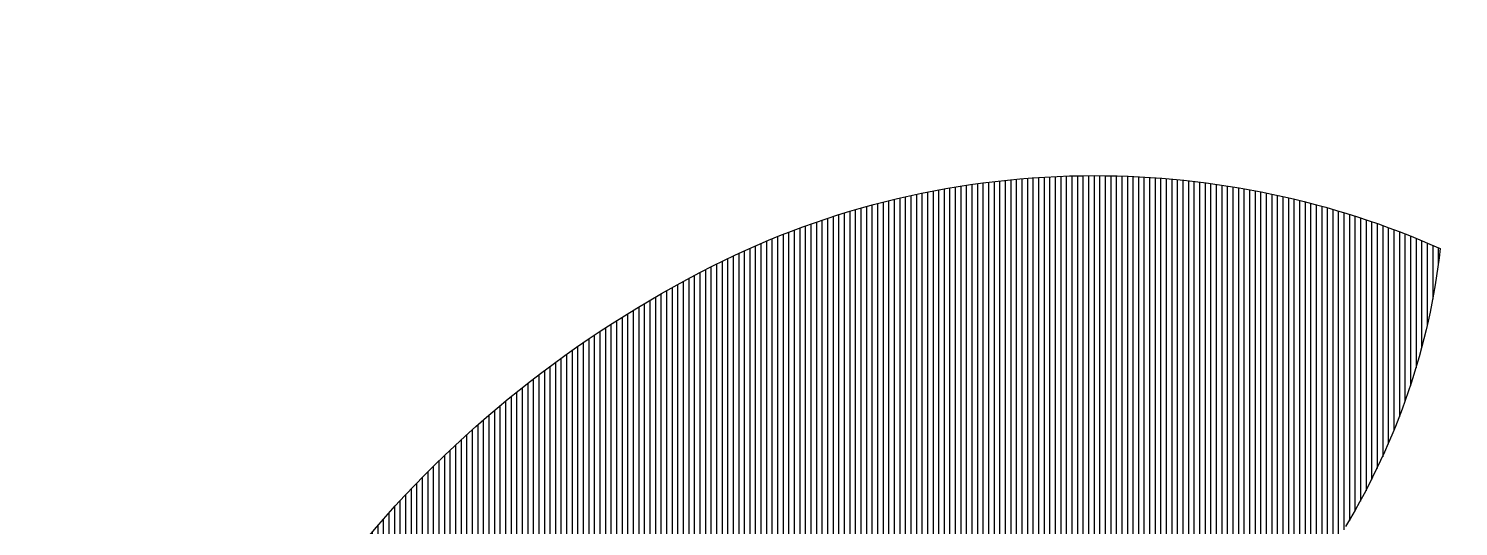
# Model space of a CAD drawing. Header units: millimetres. Extents: x -77 to 207, y -160 to 187.
# Drawn here: x -51.93927 to -51.93175, y 35.19121 to 35.19383 of the extents above; entities that cross this region are included whole.
import ezdxf
from ezdxf.xclip import XClip

# ---------------------------------------------------------------- set-up
doc = ezdxf.new("R2010")
doc.units = ezdxf.units.MM
doc.header["$LTSCALE"] = 0.1
doc.layers.add('C01 Foil blanco', color=30, linetype='Continuous')
doc.layers.add('X REF - ANELO INST bind$0$X REF - ANELO$0$E-GENERAL', color=8, linetype='Continuous')
pattern_1 = [(45, (0, 0), (-0.179605122421383, 0.1796051224213831), [])]

# ---------------------------------------------------------------- blocks, each defined once
blk = doc.blocks.new('*X73')
at = {"color": 0}
for p, q in [((18.58834799655503, 72.2), (20.70089608242815, 72.2)), ((18.68397650313882, 72.40000000000002), (19.33530184203698, 72.40000000000002)), ((18.31280119702485, 71.60000000000002), (23.4049534043793, 71.60000000000002)), ((18.40278064781413, 71.79999999999998), (22.63135583858593, 71.79999999999998)), ((18.49462293020244, 72), (21.74970500216534, 72)), ((18.13835434141837, 71.2), (24.73814436603936, 71.2)), ((18.22466530265444, 71.4), (24.10111380107914, 71.4)), ((17.89019410783977, 70.60000000000002), (26.39756523940775, 70.60000000000002)), ((17.9711358422363, 70.8), (25.87913682351417, 70.8)), ((18.05385031797622, 71), (25.32803221876574, 71)), ((17.73356443490958, 70.2), (27.35386760402688, 70.2)), ((17.81100887175408, 70.4), (26.88794149555878, 70.4)), ((17.51152670900532, 69.6), (28.63110178438992, 69.6)), ((17.58383777312218, 69.8), (28.22331738537778, 69.8)), ((17.65784562381891, 70), (27.79821506893063, 70)), ((17.37194060921775, 69.2), (29.40092621761948, 69.2)), ((17.44089873344261, 69.4), (29.02318214519337, 69.4)), ((17.17495959027732, 68.60000000000001), (30.46790784948544, 68.60000000000001)), ((17.23898318520041, 68.8), (30.12088486708674, 68.8)), ((17.30463954568065, 69), (29.76567641422528, 69)), ((16.9925720724005, 68), (31.46381926408696, 68)), ((17.05176497477026, 68.2), (31.13901352619624, 68.2)), ((17.11255723127929, 68.4), (30.80715831300493, 68.4)), ((16.87894319916033, 67.60000000000001), (32.0935288965085, 67.60000000000001)), ((16.9349681503302, 67.8), (31.78189338434603, 67.8)), ((16.72024734553582, 67), (32.99241434140733, 67)), ((16.77159193706568, 67.2), (32.69854742627334, 67.2)), ((16.82448756434546, 67.4), (32.39899660950263, 67.4)), ((16.62217701851224, 66.60000000000001), (33.56394916777582, 66.60000000000001)), ((16.67044514673137, 66.8), (33.28081418748363, 66.8)), ((16.48649849433126, 66), (34.3835947866349, 66)), ((16.53021124507576, 66.2), (34.11516814213501, 66.2)), ((16.57543495212627, 66.4), (33.84200820644521, 66.4)), ((16.40357770857916, 65.60000000000001), (34.90686186527856, 65.60000000000001)), ((16.4442895898777, 65.8), (34.64744386682595, 65.8)), ((16.29036015505924, 65), (35.65987079821318, 65)), ((16.3266191226142, 65.2), (35.41294876219253, 65.2)), ((16.36435630834916, 65.4), (35.16198677253778, 65.4)), ((16.1903965493665, 64.4), (36.37752982040651, 64.4)), ((16.22225421088188, 64.6), (36.14205405100508, 64.6)), ((16.25557367464427, 64.8), (35.90286918269396, 64.8)), ((16.13104703073033, 64), (36.83774554815143, 64)), ((16.15999572754644, 64.2), (36.60939559736743, 64.2)), ((16.05287018372545, 63.39999999999999), (37.50257489542118, 63.39999999999999)), ((16.07748837026516, 63.6), (37.28425193289128, 63.6)), ((16.10354598832036, 63.79999999999999), (37.0626692366429, 63.79999999999999)), ((16.00793730132902, 63), (37.92974812714572, 63)), ((16.02968766994609, 63.2), (37.71771562998875, 63.2)), ((15.95124720178417, 62.40000000000001), (38.5478878400775, 62.40000000000001)), ((15.96872002877369, 62.6), (38.34476808890835, 62.6)), ((15.98761577870134, 62.80000000000001), (38.13874308069829, 62.80000000000001)), ((15.92056002233874, 62), (38.94565679039239, 62)), ((15.9351946693237, 62.2), (38.7481642839725, 62.2)), ((15.88514255693268, 61.4), (39.52198869387783, 61.4)), ((15.89553583458848, 61.6), (39.33251544072786, 61.6)), ((15.90734106930774, 61.79999999999999), (39.14042229603867, 61.79999999999999)), ((15.86242004318824, 60.8), (40.07518365555696, 60.8)), ((15.86858589203059, 61), (39.89327524868524, 61)), ((15.87615968816601, 61.2), (39.70889247210502, 61.2)), ((15.8543087357595, 60.4), (40.43175524589975, 60.4)), ((15.85766122638272, 60.6), (40.25466257847948, 60.6)), ((15.85182095366164, 60), (40.77894693459173, 60)), ((15.85236207434174, 60.2), (40.60650331203021, 60.2)), ((15.85268529354676, 59.8), (40.9491248476356, 59.8)), ((15.85495522206062, 59.6), (41.11707442982025, 59.6)), ((15.85863107559753, 59.40000000000001), (41.28283176848474, 59.40000000000001)), ((15.86371339913192, 59.2), (41.44643171983207, 59.2)), ((15.87020294662264, 59), (41.60790796550656, 59)), ((15.87810068157279, 58.79999999999999), (41.76729306582667, 58.79999999999999)), ((15.88740777774607, 58.6), (41.92461850991185, 58.6)), ((15.89812562004099, 58.39999999999999), (42.0799147629219, 58.39999999999999)), ((15.9102558055244, 58.2), (42.23321131061005, 58.2)), ((15.92380014462612, 58), (42.384536701374, 58)), ((15.93876066249692, 57.80000000000001), (42.53406007558878, 57.80000000000001)), ((15.95513960053188, 57.6), (42.68207497697392, 57.6)), ((15.97293941806234, 57.40000000000001), (42.82860426756111, 57.40000000000001)), ((15.9921627942189, 57.2), (42.97366356460857, 57.2)), ((16.01281262996927, 57), (43.11726811381745, 57)), ((16.03489205033423, 56.79999999999999), (43.25943280102872, 56.79999999999999)), ((16.05840440678602, 56.6), (43.40017216344079, 56.6)), ((16.08335327983329, 56.4), (43.53950040037108, 56.4)), ((16.10974248179737, 56.2), (43.6774313835846, 56.2)), ((16.13757605978519, 56), (43.81397866721029, 56)), ((16.166858298864, 55.8), (43.94915549726486, 55.8)), ((16.19759372544413, 55.6), (44.08297482080331, 55.6)), ((16.22978711087607, 55.4), (44.21544929471342, 55.4)), ((16.26344347526868, 55.2), (44.34659129417128, 55.2)), ((16.29856809153593, 55), (44.47641292077341, 55)), ((16.33516648967997, 54.8), (44.60492601036054, 54.8)), ((16.373244461319, 54.6), (44.73214214054707, 54.6)), ((16.41280806446875, 54.40000000000001), (44.85807263796972, 54.40000000000001)), ((16.4538636285875, 54.2), (44.98272858526797, 54.2)), ((16.49641775989433, 54), (45.10612082780785, 54)), ((16.54047734697201, 53.79999999999999), (45.22825998016133, 53.79999999999999)), ((16.58604956666593, 53.6), (45.34915643235136, 53.6)), ((16.63314189029128, 53.39999999999999), (45.46882035587254, 53.39999999999999)), ((16.6817620901623, 53.2), (45.58726170949815, 53.2)), ((16.73191824645676, 53), (45.70449024488153, 53)), ((16.78361875443165, 52.80000000000001), (45.82051551196145, 52.80000000000001)), ((16.83687233200546, 52.6), (45.93534686417895, 52.6)), ((16.89168802772423, 52.40000000000001), (46.04899346351444, 52.40000000000001)), ((16.9480752291297, 52.2), (46.16146428535162, 52.2)), ((17.00604367154891, 52), (46.27276812317593, 52)), ((17.06560344732577, 51.79999999999999), (46.38291359311414, 51.79999999999999)), ((17.12676501551701, 51.6), (46.49190913832155, 51.6)), ((17.18953921207578, 51.4), (46.59976303322267, 51.4)), ((17.25393726054816, 51.2), (46.70648338761179, 51.2)), ((17.31997078330965, 51), (46.81207815061823, 51)), ((17.38765181337004, 50.8), (46.9165551145425, 50.8)), ((17.45699280677765, 50.6), (47.01992191856747, 50.6)), ((17.52800665565584, 50.4), (47.12218605235018, 50.4)), ((17.60070670190662, 50.2), (47.22335485949836, 50.2)), ((17.67510675161946, 50), (47.32343554093636, 50)), ((17.75122109022545, 49.8), (47.42243515816443, 49.8)), ((17.82906449844009, 49.6), (47.52036063641571, 49.6)), ((17.90865226904132, 49.40000000000001), (47.61721876771431, 49.40000000000001)), ((17.99000022453236, 49.2), (47.71301621383851, 49.2)), ((18.07312473574324, 49), (47.80775950919244, 49)), ((18.15804274142852, 48.79999999999999), (47.90145506358952, 48.79999999999999)), ((18.24477176892294, 48.6), (47.99410916495096, 48.6)), ((18.33332995592213, 48.39999999999999), (48.08572798192225, 48.39999999999999)), ((18.42373607345993, 48.2), (48.17631756641089, 48.2)), ((18.51600955016001, 48), (48.26588385604754, 48)), ((18.61017049784548, 47.8), (48.35443267657407, 47.8)), ((18.70623973859694, 47.6), (48.4419697441605, 47.6)), ((18.80423883335652, 47.40000000000001), (48.52850066765328, 47.40000000000001)), ((18.90419011218404, 47.2), (48.61403095075782, 47.2)), ((19.0061167062796, 47), (48.69856599415697, 47)), ((19.11004258189712, 46.79999999999998), (48.78211109756772, 46.79999999999998)), ((19.21599257628344, 46.6), (48.8646714617387, 46.6)), ((19.32399243578976, 46.39999999999999), (48.94625219038942, 46.39999999999999)), ((19.43403773282364, 46.2), (49.02685829209471, 46.2)), ((19.5457097747468, 46), (49.10649468211444, 46)), ((19.65888017595891, 45.8), (49.18516618417171, 45.8)), ((19.77356351128937, 45.6), (49.26287753218065, 45.6)), ((19.88977474390071, 45.4), (49.33963337192507, 45.4)), ((20.00752923827434, 45.2), (49.41543826269045, 45.2)), ((20.12684277378955, 45), (49.49029667884977, 45)), ((20.2477315589288, 44.79999999999999), (49.56421301140553, 44.79999999999999)), ((20.37021224614463, 44.59999999999999), (49.63719156948857, 44.59999999999999)), ((20.49430194742591, 44.4), (49.70923658181565, 44.4)), ((20.62001825060395, 44.2), (49.78035219810658, 44.2)), ((20.74737923644122, 44), (49.8505424904626, 44)), ((20.87640349654917, 43.79999999999999), (49.91981145470678, 43.79999999999999)), ((21.00711015218433, 43.6), (49.98816301168775, 43.6)), ((21.1395188739756, 43.39999999999998), (50.05560100854807, 43.39999999999998)), ((21.2736499026397, 43.2), (50.12212921995796, 43.2)), ((21.40952407074535, 43), (50.1877513493156, 43)), ((21.54716282559193, 42.8), (50.25247102991486, 42.8)), ((21.68658825327268, 42.6), (50.3162918260817, 42.6)), ((21.82782310399814, 42.40000000000001), (50.37921723427972, 42.40000000000001)), ((21.97089081876137, 42.2), (50.44128784720657, 42.2)), ((22.11581555743241, 42), (50.50265339281189, 42)), ((22.2626222283769, 41.79999999999997), (50.56333098148517, 41.79999999999997)), ((22.41133651970075, 41.6), (50.62332257989375, 41.6)), ((22.56198493223143, 41.39999999999999), (50.68263012510796, 41.39999999999999)), ((22.71459481435491, 41.2), (50.7412555249486, 41.2)), ((22.86919439883781, 41), (50.79920065832647, 41)), ((23.02581284177427, 40.8), (50.85646737557568, 40.8)), ((23.18448026380985, 40.6), (50.91305749877935, 40.6)), ((23.34522779380677, 40.4), (50.96897282208874, 40.4)), ((23.50808761513018, 40.2), (51.02421511203599, 40.2)), ((23.67309301474977, 40), (51.07878610783997, 40)), ((23.84027843536976, 39.8), (51.13268752170607, 39.8)), ((24.00967953081823, 39.6), (51.18592103911957, 39.6)), ((24.18133322494901, 39.40000000000001), (51.23848831913303, 39.40000000000001)), ((24.35527777433247, 39.2), (51.29039099464755, 39.2)), ((24.53155283503761, 39), (51.34163067268836, 39)), ((24.71019953383716, 38.80000000000001), (51.39220893467447, 38.80000000000001)), ((24.89126054419954, 38.6), (51.44212733668275, 38.6)), ((25.0747801674674, 38.40000000000001), (51.49138740970659, 38.40000000000001)), ((25.260804419663, 38.2), (51.53999065990892, 38.2)), ((25.44938112440487, 38), (51.58793856887014, 38)), ((25.64056001247141, 37.80000000000001), (51.63523259383071, 37.80000000000001)), ((25.83439282860248, 37.6), (51.68187416792861, 37.6)), ((26.03093344619417, 37.4), (51.72786470043188, 37.4)), ((26.23023799061255, 37.20000000000001), (51.77320557696616, 37.20000000000001)), ((26.43236497193341, 37), (51.81789815973736, 37)), ((26.63737542800493, 36.80000000000001), (51.86194378774975, 36.80000000000001)), ((26.84533307883413, 36.6), (51.90534377701911, 36.6)), ((27.05630449341402, 36.4), (51.94809942078165, 36.4)), ((27.27035927024144, 36.2), (51.99021198969815, 36.2)), ((27.48757023292731, 36), (52.03168273205367, 36)), ((27.70801364247339, 35.8), (52.07251287395334, 35.8)), ((27.93176942798832, 35.6), (52.11270361951329, 35.6)), ((28.15892143784309, 35.4), (52.15225615104785, 35.4)), ((28.3895577135278, 35.2), (52.19117162925239, 35.2)), ((28.62377078877413, 35), (52.22945119338225, 35)), ((28.86165801685781, 34.8), (52.26709596142746, 34.8)), ((29.10332192940181, 34.6), (52.3041070302839, 34.6)), ((29.34887063047381, 34.4), (52.34048547592027, 34.4)), ((29.59841823032472, 34.2), (52.37623235354148, 34.2)), ((29.85208532376262, 34), (52.41134869774814, 34)), ((30.10999951891851, 33.80000000000001), (52.44583552269257, 33.80000000000001)), ((30.37229602306008, 33.6), (52.47969382223097, 33.6)), ((30.63897446326673, 33.4), (52.51292457007233, 33.4)), ((30.90940320171045, 33.2), (52.54552871992336, 33.2)), ((31.18357115871995, 33), (52.57750720563058, 33)), ((31.46158093509497, 32.80000000000001), (52.60886094131843, 32.80000000000001)), ((31.74354043907492, 32.6), (52.63959082152439, 32.6)), ((32.02956328026193, 32.4), (52.66969772133064, 32.4)), ((32.31976920210537, 32.20000000000001), (52.69918249649248, 32.20000000000001)), ((32.6142845576717, 32), (52.72804598356361, 32)), ((32.91324283412398, 31.8), (52.75628900001811, 31.8)), ((33.21678523215837, 31.6), (52.78391234436936, 31.6)), ((33.52506130761482, 31.40000000000001), (52.81091679628591, 31.40000000000001)), ((33.83822968362864, 31.2), (52.83730311670421, 31.2)), ((34.15645884305396, 31), (52.86307204793847, 31)), ((34.47992801251983, 30.8), (52.88822431378733, 30.8)), ((34.80882815143094, 30.6), (52.91276061963785, 30.6)), ((35.14336306157527, 30.4), (52.93668165256636, 30.4)), ((35.4837506358427, 30.2), (52.95998808143675, 30.2)), ((35.83022426801328, 30), (52.98268055699553, 30)), ((36.18303444979473, 29.8), (53.00475971196443, 29.8)), ((36.54245058647546, 29.6), (53.0262261611301, 29.6)), ((36.90876306896897, 29.4), (53.04708050143097, 29.4)), ((37.28228564799721, 29.2), (53.06732331204172, 29.2)), ((37.66335816613868, 29), (53.0869551544547, 29)), ((38.05234971604621, 28.8), (53.10597657255883, 28.8)), ((38.449662309113, 28.6), (53.12438809271607, 28.6)), ((38.85573515931556, 28.4), (53.14219022383497, 28.4)), ((39.27104971336012, 28.2), (53.15938345744186, 28.2)), ((39.69613559265235, 28), (53.17596826774938, 28)), ((40.13157765785336, 27.8), (53.1919451117226, 27.8)), ((40.57802446693615, 27.6), (53.20731442914244, 27.6)), ((41.03619847853518, 27.4), (53.22207664266681, 27.4)), ((41.50690846248397, 27.20000000000001), (53.23623215788909, 27.20000000000001)), ((41.99106473133328, 27), (53.24978136339436, 27)), ((42.48969801929535, 26.8), (53.26272463081295, 26.8)), ((43.0039831375701, 26.6), (53.2750623148719, 26.6)), ((43.53526897301277, 26.40000000000001), (53.28679475344371, 26.40000000000001)), ((44.08511704379974, 26.2), (53.29792226759282, 26.2)), ((44.65535180156692, 26), (53.30844516161986, 26)), ((45.24812737826125, 25.8), (53.31836372310334, 25.8)), ((45.866017873795, 25.6), (53.32767822293909, 25.6)), ((46.51100180781006, 25.4), (53.33638891537746, 25.4)), ((47.18102177371376, 25.2), (53.34449603805803, 25.2)), ((47.87822369831437, 25), (53.35199981204212, 25)), ((48.60590392934427, 24.8), (53.35890044184306, 24.8)), ((49.36809840444775, 24.6), (53.36519811545407, 24.6)), ((50.16983882724523, 24.4), (53.3708930043739, 24.4)), ((51.01753577062476, 24.2), (53.37598526363023, 24.2)), ((51.919575285477, 24), (53.38047503180075, 24)), ((52.88729548594152, 23.8), (53.38436243103212, 23.8))]:
    blk.add_line(p, q, dxfattribs=at)
blk = doc.blocks.new('X REF - ANELO INST bind$0$X REF - ANELO$0$grupo electrogeno')
at = {"layer": 'X REF - ANELO INST bind$0$X REF - ANELO$0$E-GENERAL'}
for centre, major_axis, ratio, start_param, end_param in [((-164.0411466717424, 149.9889466266388), (-0.0058836939103985, 7.445e-13), 0.9173503984937362, 0.6435011089673841, 1.066200681970739), ((-164.0443000362738, 149.9837486765393), (-0.0041551345947619, 7.330000000000005e-13), 0.917350398545696, 3.24190769753256, 3.646188298696134), ((-164.0419823498271, 149.9875585571246), (0.0041551345944658, 1.0935e-12), 0.91735039855851, 4.207793335165773, 4.712388980143274), ((-164.0419823498271, 149.9875585571246), (-0.0041551345947587, 5.37e-14), 0.9173503984938498, 1.570796326806752, 2.023261676412343)]:
    blk.add_ellipse(centre, major_axis=major_axis, ratio=ratio, start_param=start_param, end_param=end_param, dxfattribs=at)
at = {"layer": 'X REF - ANELO INST bind$0$X REF - ANELO$0$E-GENERAL', "extrusion": (0, 0, -1), "xscale": 0.0001339285716995, "yscale": 0.0001459950002953, "zscale": -0.00015, "rotation": 90}
blk.add_blockref('*X73', (164.0507454072915, 149.9816238322578), dxfattribs=at)
blk = doc.blocks.new('X REF - ANELO INST bind$0$X REF - ANELO$0$A$C1F186A80')
at = {"xscale": -1, "rotation": 180}
blk.add_blockref('X REF - ANELO INST bind$0$X REF - ANELO$0$grupo electrogeno', (165.3067234697929, 151.3561508176552), dxfattribs=at)
blk = doc.blocks.new('X REF - ANELO INST bind$0$X REF - ANELO')
blk.add_blockref('X REF - ANELO INST bind$0$X REF - ANELO$0$A$C1F186A80', (-53.1984042113251, 33.82065537134699))
blk = doc.blocks.new('X REF - ANELO INST bind')
ref = blk.add_blockref('X REF - ANELO INST bind$0$X REF - ANELO', (0, 0))
XClip(ref).set_block_clipping_path([(-76.96807374145067, -24.7711317477457), (92.98603554183842, 61.16696301676586)])

msp = doc.modelspace()

# ---------------------------------------------------------------- hatches: boundary and pattern name
at = {"layer": 'C01 Foil blanco'}
h = msp.add_hatch(dxfattribs=at)
h.set_pattern_fill('ANSI31', color=256, scale=0.08, style=0)
h.set_pattern_definition(pattern_1)
h.paths.add_polyline_path([(-44.7587872285531, 37.43657736447868), (-44.75878722810101, 41.58805922583512), (-53.19843420430462, 41.58800789757138), (-53.19843420430463, 33.67850681728375), (-49.10586476868843, 33.67850681728375), (-49.10466901793127, 37.43657166896041)])
h = msp.add_hatch(dxfattribs=at)
h.set_pattern_fill('ANSI31', color=256, scale=0.08, style=0)
h.set_pattern_definition(pattern_1)
edge = h.paths.add_edge_path()
edge.add_line((-49.02141086340885, 4.584873984418305), (-49.02140985002017, 14.56085159720625))
edge.add_line((-49.02140985002017, 14.56085159720625), (-53.1983998503886, 14.56085159720625))
edge.add_line((-53.1983998503886, 14.56085159720625), (-53.19839985038858, 16.71428552928791))
edge.add_line((-53.19839985038858, 16.71428552928791), (-49.02145092644702, 16.71428557417472))
edge.add_line((-49.02145092644702, 16.71428557417472), (-49.02145092644702, 37.38051236047079))
edge.add_line((-49.02145092644702, 37.38051236047079), (-26.42259650580444, 37.38051242885036))
edge.add_line((-26.42259650580444, 37.38051242885036), (-26.42259650580442, 33.42657431887688))
edge.add_line((-26.42259650580442, 33.42657431887688), (-29.12063812359155, 33.42657431887689))
edge.add_line((-29.12063812359155, 33.42657431887689), (-29.12063812359155, 29.24521714768838))
edge.add_line((-29.12063812359155, 29.24521714768838), (-42.67706725901888, 29.2452284248257))
edge.add_line((-42.67706725901888, 29.2452284248257), (-42.67641222366787, 4.584872972811588))
edge.add_line((-42.67641222366787, 4.584872972811589), (-49.0214097728151, 4.585018212114846))

# ---------------------------------------------------------------- block references
msp.add_blockref('X REF - ANELO INST bind', (0, 0))

doc.saveas('drawing.dxf')
